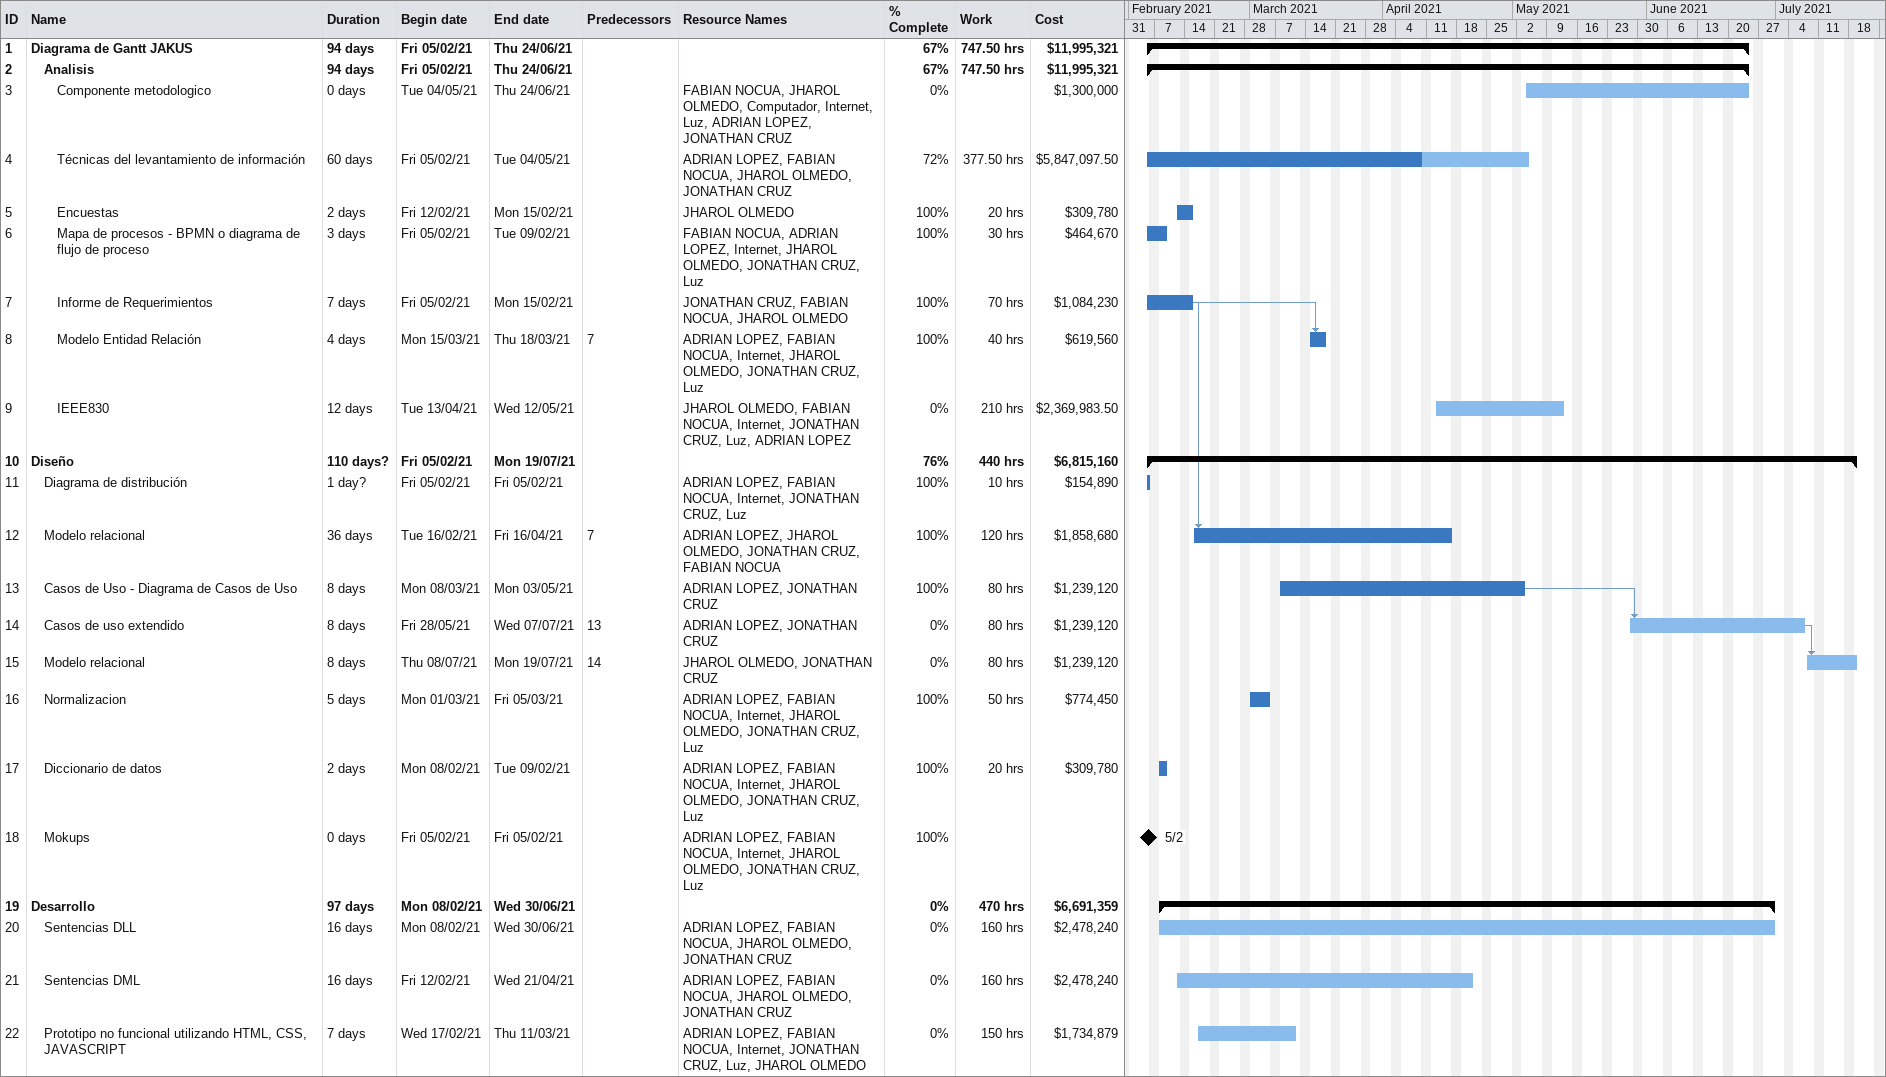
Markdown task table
| ID | Level | Task | Duration | Start | Finish | Predecessors | Resources | % complete | Work (h) | Cost ($) |
|---|---|---|---|---|---|---|---|---|---|---|
| 1 | 1 | **Diagrama de Gantt JAKUS** | 94d | 2021-02-05 | 2021-06-24 |  |  | 67 | 747.50 | 11995321 |
| 2 | 2 | **Analisis** | 94d | 2021-02-05 | 2021-06-24 |  |  | 67 | 747.50 | 11995321 |
| 3 | 3 | Componente metodologico | 0d | 2021-05-04 | 2021-06-24 |  | FABIAN NOCUA, JHAROL OLMEDO, Computador, Internet, Luz, ADRIAN LOPEZ, JONATHAN CRUZ | 0 |  | 1300000 |
| 4 | 3 | Técnicas del levantamiento de información | 60d | 2021-02-05 | 2021-05-04 |  | ADRIAN LOPEZ, FABIAN NOCUA, JHAROL OLMEDO, JONATHAN CRUZ | 72 | 377.50 | 5847097.50 |
| 5 | 3 | Encuestas | 2d | 2021-02-12 | 2021-02-15 |  | JHAROL OLMEDO | 100 | 20 | 309780 |
| 6 | 3 | Mapa de procesos - BPMN o diagrama de flujo de proceso | 3d | 2021-02-05 | 2021-02-09 |  | FABIAN NOCUA, ADRIAN LOPEZ, Internet, JHAROL OLMEDO, JONATHAN CRUZ, Luz | 100 | 30 | 464670 |
| 7 | 3 | Informe de Requerimientos | 7d | 2021-02-05 | 2021-02-15 |  | JONATHAN CRUZ, FABIAN NOCUA, JHAROL OLMEDO | 100 | 70 | 1084230 |
| 8 | 3 | Modelo Entidad Relación | 4d | 2021-03-15 | 2021-03-18 | 7 | ADRIAN LOPEZ, FABIAN NOCUA, Internet, JHAROL OLMEDO, JONATHAN CRUZ, Luz | 100 | 40 | 619560 |
| 9 | 3 | IEEE830 | 12d | 2021-04-13 | 2021-05-12 |  | JHAROL OLMEDO, FABIAN NOCUA, Internet, JONATHAN CRUZ, Luz, ADRIAN LOPEZ | 0 | 210 | 2369983.50 |
| 10 | 1 | **Diseño** | 110d? | 2021-02-05 | 2021-07-19 |  |  | 76 | 440 | 6815160 |
| 11 | 2 | Diagrama de distribución | 1d? | 2021-02-05 | 2021-02-05 |  | ADRIAN LOPEZ, FABIAN NOCUA, Internet, JONATHAN CRUZ, Luz | 100 | 10 | 154890 |
| 12 | 2 | Modelo relacional | 36d | 2021-02-16 | 2021-04-16 | 7 | ADRIAN LOPEZ, JHAROL OLMEDO, JONATHAN CRUZ, FABIAN NOCUA | 100 | 120 | 1858680 |
| 13 | 2 | Casos de Uso - Diagrama de Casos de Uso | 8d | 2021-03-08 | 2021-05-03 |  | ADRIAN LOPEZ, JONATHAN CRUZ | 100 | 80 | 1239120 |
| 14 | 2 | Casos de uso extendido | 8d | 2021-05-28 | 2021-07-07 | 13 | ADRIAN LOPEZ, JONATHAN CRUZ | 0 | 80 | 1239120 |
| 15 | 2 | Modelo relacional | 8d | 2021-07-08 | 2021-07-19 | 14 | JHAROL OLMEDO, JONATHAN CRUZ | 0 | 80 | 1239120 |
| 16 | 2 | Normalizacion | 5d | 2021-03-01 | 2021-03-05 |  | ADRIAN LOPEZ, FABIAN NOCUA, Internet, JHAROL OLMEDO, JONATHAN CRUZ, Luz | 100 | 50 | 774450 |
| 17 | 2 | Diccionario de datos | 2d | 2021-02-08 | 2021-02-09 |  | ADRIAN LOPEZ, FABIAN NOCUA, Internet, JHAROL OLMEDO, JONATHAN CRUZ, Luz | 100 | 20 | 309780 |
| 18 | 2 | Mokups | 0d | 2021-02-05 | 2021-02-05 |  | ADRIAN LOPEZ, FABIAN NOCUA, Internet, JHAROL OLMEDO, JONATHAN CRUZ, Luz | 100 |  |  |
| 19 | 1 | **Desarrollo** | 97d | 2021-02-08 | 2021-06-30 |  |  | 0 | 470 | 6691359 |
| 20 | 2 | Sentencias DLL | 16d | 2021-02-08 | 2021-06-30 |  | ADRIAN LOPEZ, FABIAN NOCUA, JHAROL OLMEDO, JONATHAN CRUZ | 0 | 160 | 2478240 |
| 21 | 2 | Sentencias DML | 16d | 2021-02-12 | 2021-04-21 |  | ADRIAN LOPEZ, FABIAN NOCUA, JHAROL OLMEDO, JONATHAN CRUZ | 0 | 160 | 2478240 |
| 22 | 2 | Prototipo no funcional utilizando HTML, CSS, JAVASCRIPT | 7d | 2021-02-17 | 2021-03-11 |  | ADRIAN LOPEZ, FABIAN NOCUA, Internet, JONATHAN CRUZ, Luz, JHAROL OLMEDO | 0 | 150 | 1734879 |
